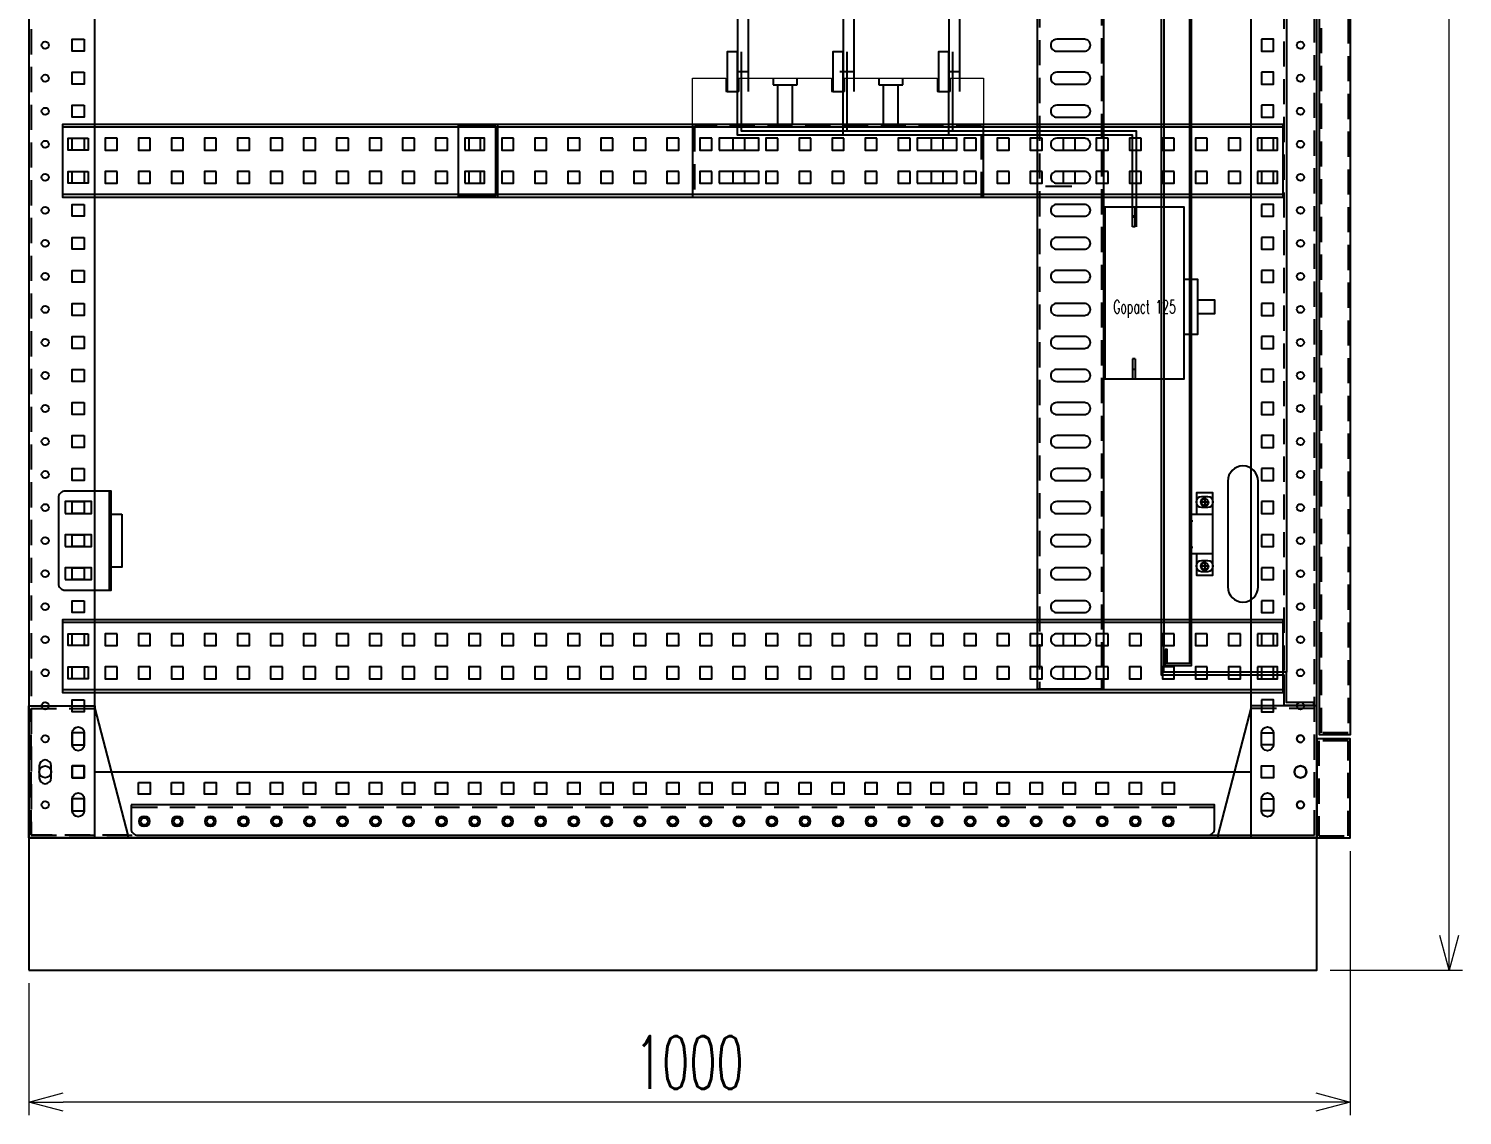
# Model space of a CAD drawing. Header units: millimetres. Extents: x 173893 to 258446, y -176540 to -123824.
# Drawn here: x 202119 to 203204, y -141376 to -140554 of the extents above; entities that cross this region are included whole.
import ezdxf
from ezdxf.enums import TextEntityAlignment as Align

# ---------------------------------------------------------------- set-up
doc = ezdxf.new("R2010")
doc.units = ezdxf.units.MM
doc.header["$LTSCALE"] = 3
doc.linetypes.add('ACAD_ISO04W100', pattern=[30, 24, -3, 0, -3])
doc.linetypes.add('HIDDEN', pattern=[9.525, 6.35, -3.175])
doc.layers.add('@.DM. KÍCH THƯỚC', color=8, linetype='Continuous', transparency=0.2)
for name, color, linetype in [('@.DM. NÉT CHÍNH', 7, 'Continuous'), ('@.DM. NÉT ĐỤC', 2, 'Continuous'), ('@.VISIBLE', 7, 'Continuous'), ('centerline', 6, 'ACAD_ISO04W100'), ('equipments', 2, 'Continuous')]:
    doc.layers.add(name, color=color, linetype=linetype)
doc.styles.add('Ann_w01', font='romans.shx', dxfattribs={"width": 0.6, "bigfont": 'chineset.shx'})
doc.dimstyles.new('Dim 01_SC20', dxfattribs={"dimscale": 20, "dimtxt": 2, "dimasz": 1.3, "dimexe": 0.5, "dimexo": 0.5, "dimgap": 0.5, "dimtad": 1, "dimdec": 1, "dimzin": 12, "dimdsep": 46, "dimtxsty": 'Ann_w01', "dimblk": 'OPEN30', "dimcen": 1.5, "dimclrd": 6, "dimclre": 6, "dimclrt": 3, "dimadec": 1, "dimazin": 3, "dimtm": 1e-09, "dimtfac": 1, "dimtdec": 1, "dimtix": 1, "dimtmove": 0, "dimatfit": 3, "dimldrblk": 'OPEN30', "dimfxl": 1, "dimtolj": 1, "dimlwd": 0, "dimlwe": 0, "dimarcsym": 0})

# ---------------------------------------------------------------- blocks, each defined once
blk = doc.blocks.new('*U31')
at = {"color": 240, "lineweight": 5}
blk.add_line((-110, 0), (-110, 35), dxfattribs=at)
at = {"color": 1, "lineweight": 5}
for p, q in [((-110, 35), (-85, 35)), ((-75, 35), (-5, 35)), ((5, 35), (75, 35)), ((85, 35), (110, 35)), ((110, 35), (110, 0)), ((110, 0), (-110, 0))]:
    blk.add_line(p, q, dxfattribs=at)
at = {"color": 252, "lineweight": 5}
for p, q in [((-85, 35), (-85, 25)), ((-75, 35), (-75, 25)), ((-5, 35), (-5, 25)), ((5, 35), (5, 25)), ((75, 35), (75, 25)), ((85, 35), (85, 25)), ((-85, 25), (-75, 25)), ((-5, 25), (5, 25)), ((75, 25), (85, 25))]:
    blk.add_line(p, q, dxfattribs=at)
at = {"color": 252}
for p, q in [((-49, 35), (-49, 30)), ((-31, 30), (-31, 35)), ((31, 35), (31, 30)), ((49, 30), (49, 35)), ((-49, 30), (-31, 30)), ((-45.5, 0), (-45.5, 30)), ((-34.5, 0), (-34.5, 30)), ((31, 30), (49, 30)), ((34.5, 0), (34.5, 30)), ((34.5, 4), (34.5, 30)), ((45.5, 0), (45.5, 30)), ((45.5, 0), (45.5, 30))]:
    blk.add_line(p, q, dxfattribs=at)
blk = doc.blocks.new('_Open30')
at = {"color": 0, "linetype": 'ByBlock', "lineweight": -2}
for p, q in [((-1, 0.268), (0, 0)), ((0, 0), (-1, -0.268)), ((0, 0), (-1, 0))]:
    blk.add_line(p, q, dxfattribs=at)
blk = doc.blocks.new('*D614')
at = {"layer": '@.DM. KÍCH THƯỚC', "color": 6, "lineweight": 0, "transparency": 16777216}
for p, q in [((203103.9, -139066.4), (203203.9, -139066.4)), ((203193.9, -141240.4), (203193.9, -139092.4)), ((203103.9, -141266.4), (203203.9, -141266.4))]:
    blk.add_line(p, q, dxfattribs=at)
at = {"layer": 'Defpoints', "color": 0, "transparency": 16777216}
for p in [(203093.9, -139066.4), (203193.9, -139066.4), (203093.9, -141266.4)]:
    blk.add_point(p, dxfattribs=at)
at = {"layer": '@.DM. KÍCH THƯỚC', "color": 6, "lineweight": 0, "transparency": 16777216, "xscale": 26, "yscale": 26, "zscale": 26}
for p, rotation in [((203193.9, -139066.4), 90), ((203193.9, -141266.4), 270)]:
    blk.add_blockref('_Open30', p, dxfattribs=dict(at, rotation=rotation))
at = {"layer": '@.DM. KÍCH THƯỚC', "color": 3, "transparency": 16777216, "insert": (203163.9, -140166.4), "char_height": 40, "attachment_point": 5, "rotation": 90, "style": 'Ann_w01'}
blk.add_mtext('\\A1;2200', dxfattribs=at)
blk = doc.blocks.new('*D615')
at = {"layer": '@.DM. KÍCH THƯỚC', "color": 6, "lineweight": 0, "transparency": 16777216}
for p, q in [((203118.9, -141176.4), (203118.9, -141376.4)), ((202118.9, -141276.4), (202118.9, -141376.4)), ((203092.9, -141366.4), (202144.9, -141366.4))]:
    blk.add_line(p, q, dxfattribs=at)
at = {"layer": 'Defpoints', "color": 0, "transparency": 16777216}
for p in [(203118.9, -141166.4), (202118.9, -141266.4), (202118.9, -141366.4)]:
    blk.add_point(p, dxfattribs=at)
at = {"layer": '@.DM. KÍCH THƯỚC', "color": 6, "lineweight": 0, "transparency": 16777216, "xscale": 26, "yscale": 26, "zscale": 26, "rotation": 180}
blk.add_blockref('_Open30', (202118.9, -141366.4), dxfattribs=at)
at = {"layer": '@.DM. KÍCH THƯỚC', "color": 6, "lineweight": 0, "transparency": 16777216, "xscale": 26, "yscale": 26, "zscale": 26}
blk.add_blockref('_Open30', (203118.9, -141366.4), dxfattribs=at)
at = {"layer": '@.DM. KÍCH THƯỚC', "color": 3, "transparency": 16777216, "insert": (202618.9, -141336.4), "char_height": 40, "attachment_point": 5, "style": 'Ann_w01'}
blk.add_mtext('\\A1;1000', dxfattribs=at)
blk = doc.blocks.new('A$C95002fa8')
at = {"layer": '@.DM. NÉT CHÍNH'}
blk.add_lwpolyline([(0, 100), (75, 100), (75, 0), (25, 0), (25, 2), (0, 98)], close=True, dxfattribs=at)
at = {"layer": '@.DM. NÉT CHÍNH', "linetype": 'HIDDEN'}
blk.add_lwpolyline([(0, 98), (73, 98), (73, 2), (25, 2)], dxfattribs=at)
at = {"layer": '@.DM. NÉT ĐỤC'}
for points in [[(42, 70.5), (42, 79.5), (33, 79.5), (33, 70.5)], [(42, 45.5), (42, 54.5), (33, 54.5), (33, 45.5)], [(42, 20.5), (42, 29.5), (33, 29.5), (33, 20.5)]]:
    blk.add_lwpolyline(points, close=True, dxfattribs=at)
for centre, radius in [((62.5, 75), 2.7), ((62.5, 50), 4.5), ((62.5, 25), 2.7)]:
    blk.add_circle(centre, radius, dxfattribs=at)
blk = doc.blocks.new('HL012 D')
at = {"color": 6, "linetype": 'Continuous'}
for p, q in [((13.5, 24.3), (6.5, 24.3)), ((10, 20.8), (10, 27.8)), ((10, -27.7), (10, -20.7)), ((13.5, -24.2), (6.5, -24.2))]:
    blk.add_line(p, q, dxfattribs=at)
at = {"layer": 'centerline'}
for p, q in [((-1, 10), (1, 10)), ((-1, -10), (1, -10))]:
    blk.add_line(p, q, dxfattribs=at)
at = {"layer": 'equipments'}
for points in [[(4, -15), (4, -31.5), (16, -31.5), (16, 31.5), (4, 31.5), (4, 15)], [(16, 15), (0, 15), (0, -15), (16, -15)]]:
    blk.add_lwpolyline(points, dxfattribs=at)
for centre in [(10, 24.3), (10, -24.2)]:
    blk.add_circle(centre, 2.5, dxfattribs=at)
at = {"layer": 'equipments', "color": 8}
for centre in [(10, 24.3), (10, -24.2)]:
    blk.add_arc(centre, 3, 0, 270, dxfattribs=at)
blk = doc.blocks.new('*U2295')
at = {"layer": '@.VISIBLE', "color": 1}
for p, q in [((21, 115), (21, 130)), ((23, 123), (21, 123)), ((23, 115), (23, 130)), ((23, 115), (21, 115)), ((21, 15), (21, 0)), ((23, 15), (21, 15)), ((23, 15), (23, 0)), ((23, 7), (21, 7))]:
    blk.add_line(p, q, dxfattribs=at)
at = {"layer": '@.VISIBLE'}
for points in [[(0, 0), (60, 0), (60, 130), (0, 130)], [(70, 59.5), (70, 49.5), (83.3, 49.5), (83.3, 59.5)]]:
    blk.add_lwpolyline(points, close=True, dxfattribs=at)
blk.add_lwpolyline([(60, 75.5), (70, 75.5), (70, 33.5), (60, 33.5)], dxfattribs=at)
at = {"layer": '@.VISIBLE', "color": 115, "style": 'Ann_w01', "width": 0.6}
blk.add_text('Gopact 125', height=10, dxfattribs=at).set_placement((30, 54.5), align=Align.MIDDLE_CENTER)

msp = doc.modelspace()

# ---------------------------------------------------------------- linework, layer by layer
for points in [[(202621.38, -140681.4), (202841.38, -140681.4), (202841.38, -140626.4), (202621.38, -140626.4)], [(202641.38, -140645.9), (202671.38, -140645.9), (202671.38, -140636.9), (202641.38, -140636.9)], [(202791.38, -140645.9), (202821.38, -140645.9), (202821.38, -140636.9), (202791.38, -140636.9)], [(202641.38, -140670.9), (202671.38, -140670.9), (202671.38, -140661.9), (202641.38, -140661.9)], [(202791.38, -140670.9), (202821.38, -140670.9), (202821.38, -140661.9), (202791.38, -140661.9)]]:
    msp.add_lwpolyline(points, close=True)
at = {"linetype": 'HIDDEN'}
msp.add_lwpolyline([(202839.88, -140681.4), (202839.88, -140627.9), (202622.88, -140627.9), (202622.88, -140681.4)], dxfattribs=at)
at = {"color": 2}
for points in [[(202201.88, -141124.4), (202210.88, -141124.4), (202210.88, -141133.4), (202201.88, -141133.4)], [(202226.88, -141124.4), (202235.88, -141124.4), (202235.88, -141133.4), (202226.88, -141133.4)], [(202251.88, -141124.4), (202260.88, -141124.4), (202260.88, -141133.4), (202251.88, -141133.4)], [(202276.88, -141124.4), (202285.88, -141124.4), (202285.88, -141133.4), (202276.88, -141133.4)], [(202301.88, -141124.4), (202310.88, -141124.4), (202310.88, -141133.4), (202301.88, -141133.4)], [(202326.88, -141124.4), (202335.88, -141124.4), (202335.88, -141133.4), (202326.88, -141133.4)], [(202351.88, -141124.4), (202360.88, -141124.4), (202360.88, -141133.4), (202351.88, -141133.4)], [(202376.88, -141124.4), (202385.88, -141124.4), (202385.88, -141133.4), (202376.88, -141133.4)], [(202401.88, -141124.4), (202410.88, -141124.4), (202410.88, -141133.4), (202401.88, -141133.4)], [(202426.88, -141124.4), (202435.88, -141124.4), (202435.88, -141133.4), (202426.88, -141133.4)], [(202451.88, -141124.4), (202460.88, -141124.4), (202460.88, -141133.4), (202451.88, -141133.4)], [(202476.88, -141124.4), (202485.88, -141124.4), (202485.88, -141133.4), (202476.88, -141133.4)], [(202501.88, -141124.4), (202510.88, -141124.4), (202510.88, -141133.4), (202501.88, -141133.4)], [(202526.88, -141124.4), (202535.88, -141124.4), (202535.88, -141133.4), (202526.88, -141133.4)], [(202551.88, -141124.4), (202560.88, -141124.4), (202560.88, -141133.4), (202551.88, -141133.4)], [(202576.88, -141124.4), (202585.88, -141124.4), (202585.88, -141133.4), (202576.88, -141133.4)], [(202601.88, -141124.4), (202610.88, -141124.4), (202610.88, -141133.4), (202601.88, -141133.4)], [(202626.88, -141124.4), (202635.88, -141124.4), (202635.88, -141133.4), (202626.88, -141133.4)], [(202651.88, -141124.4), (202660.88, -141124.4), (202660.88, -141133.4), (202651.88, -141133.4)], [(202676.88, -141124.4), (202685.88, -141124.4), (202685.88, -141133.4), (202676.88, -141133.4)], [(202701.88, -141124.4), (202710.88, -141124.4), (202710.88, -141133.4), (202701.88, -141133.4)], [(202726.88, -141124.4), (202735.88, -141124.4), (202735.88, -141133.4), (202726.88, -141133.4)], [(202751.88, -141124.4), (202760.88, -141124.4), (202760.88, -141133.4), (202751.88, -141133.4)], [(202776.88, -141124.4), (202785.88, -141124.4), (202785.88, -141133.4), (202776.88, -141133.4)], [(202801.88, -141124.4), (202810.88, -141124.4), (202810.88, -141133.4), (202801.88, -141133.4)], [(202826.88, -141124.4), (202835.88, -141124.4), (202835.88, -141133.4), (202826.88, -141133.4)], [(202851.88, -141124.4), (202860.88, -141124.4), (202860.88, -141133.4), (202851.88, -141133.4)], [(202876.88, -141124.4), (202885.88, -141124.4), (202885.88, -141133.4), (202876.88, -141133.4)], [(202901.88, -141124.4), (202910.88, -141124.4), (202910.88, -141133.4), (202901.88, -141133.4)], [(202926.88, -141124.4), (202935.88, -141124.4), (202935.88, -141133.4), (202926.88, -141133.4)], [(202951.88, -141124.4), (202960.88, -141124.4), (202960.88, -141133.4), (202951.88, -141133.4)], [(202976.88, -141124.4), (202985.88, -141124.4), (202985.88, -141133.4), (202976.88, -141133.4)]]:
    msp.add_lwpolyline(points, close=True, dxfattribs=at)
at = {"layer": '@.DM. NÉT CHÍNH', "color": 6, "linetype": 'HIDDEN'}
msp.add_line((203068.88, -139191.9), (203068.88, -141040.9), dxfattribs=at)
at = {"layer": '@.DM. NÉT CHÍNH', "color": 6}
for p, q in [((203070.88, -139191.9), (203070.88, -141040.9)), ((202975.88, -139211.9), (202975.88, -141020.9)), ((202977.88, -139211.9), (202977.88, -141020.9))]:
    msp.add_line(p, q, dxfattribs=at)
at = {"layer": '@.DM. NÉT CHÍNH', "color": 151, "linetype": 'HIDDEN'}
for p, q in [((202883.88, -140105.4), (202883.88, -141053.9)), ((202930.88, -140103.9), (202930.88, -141053.9))]:
    msp.add_line(p, q, dxfattribs=at)
at = {"layer": '@.DM. NÉT CHÍNH', "linetype": 'Continuous'}
for p, q in [((202655.38, -140586.4), (202663.38, -140586.4)), ((202655.38, -140586.4), (202663.38, -140586.4)), ((202735.38, -140586.4), (202743.38, -140586.4)), ((202815.38, -140586.4), (202823.38, -140586.4)), ((202908.38, -140673.4), (202888.38, -140673.4)), ((202954.38, -140695.9), (202957.38, -140695.9))]:
    msp.add_line(p, q, dxfattribs=at)
at = {"layer": '@.DM. NÉT CHÍNH', "color": 1}
for p, q in [((203068.38, -140628.4), (202144.38, -140628.4)), ((203068.38, -140679.4), (202144.38, -140679.4)), ((203068.38, -141003.4), (202144.38, -141003.4)), ((203068.38, -141054.4), (202144.38, -141054.4))]:
    msp.add_line(p, q, dxfattribs=at)
at = {"layer": '@.DM. NÉT CHÍNH', "color": 3, "linetype": 'HIDDEN'}
msp.add_line((203016.38, -141143.4), (202196.38, -141143.4), dxfattribs=at)
at = {"layer": '@.DM. NÉT CHÍNH'}
for points in [[(203093.88, -139066.4), (202118.88, -139066.4), (202118.88, -141166.4), (203093.88, -141166.4)], [(202118.88, -141266.4), (203093.88, -141266.4), (203093.88, -141166.4), (202118.88, -141166.4)]]:
    msp.add_lwpolyline(points, close=True, dxfattribs=at)
at = {"layer": '@.DM. NÉT CHÍNH', "linetype": 'HIDDEN'}
msp.add_lwpolyline([(203091.88, -139068.4), (202120.88, -139068.4), (202120.88, -141164.4), (203091.88, -141164.4)], close=True, dxfattribs=at)
at = {"layer": '@.DM. NÉT CHÍNH'}
for points in [[(202168.88, -141166.4), (202168.88, -139066.4)], [(203043.88, -139066.4), (203043.88, -141166.4)], [(202168.88, -141116.4), (203043.88, -141116.4)]]:
    msp.add_lwpolyline(points, dxfattribs=at)
at = {"layer": '@.DM. NÉT CHÍNH', "color": 4}
for points in [[(203095.88, -139144.4), (203118.88, -139144.4), (203118.88, -141088.4), (203095.88, -141088.4)], [(202978.88, -141023.9), (202978.88, -141035.9), (202998.88, -141035.9), (202998.88, -139196.9), (202978.88, -139196.9), (202978.88, -139208.9), (202980.38, -139208.9), (202980.38, -139198.4), (202997.38, -139198.4), (202997.38, -141034.4), (202980.38, -141034.4), (202980.38, -141023.9)]]:
    msp.add_lwpolyline(points, close=True, dxfattribs=at)
at = {"layer": '@.DM. NÉT CHÍNH', "color": 4, "linetype": 'HIDDEN'}
msp.add_lwpolyline([(203097.38, -139145.9), (203117.38, -139145.9), (203117.38, -141086.9), (203097.38, -141086.9)], close=True, dxfattribs=at)
at = {"layer": '@.DM. NÉT CHÍNH', "color": 151}
msp.add_lwpolyline([(202932.38, -141053.9), (202882.38, -141053.9), (202882.38, -140103.9), (202932.38, -140103.9)], close=True, dxfattribs=at)
at = {"layer": '@.DM. NÉT CHÍNH', "color": 2}
for points in [[(202160.88, -140561.9), (202160.88, -140570.9), (202151.88, -140570.9), (202151.88, -140561.9)], [(203051.88, -140561.9), (203051.88, -140570.9), (203060.88, -140570.9), (203060.88, -140561.9)], [(202160.88, -140586.9), (202160.88, -140595.9), (202151.88, -140595.9), (202151.88, -140586.9)], [(203051.88, -140586.9), (203051.88, -140595.9), (203060.88, -140595.9), (203060.88, -140586.9)], [(202160.88, -140611.9), (202160.88, -140620.9), (202151.88, -140620.9), (202151.88, -140611.9)], [(203051.88, -140611.9), (203051.88, -140620.9), (203060.88, -140620.9), (203060.88, -140611.9)], [(202160.88, -140636.9), (202160.88, -140645.9), (202151.88, -140645.9), (202151.88, -140636.9)], [(203051.88, -140636.9), (203051.88, -140645.9), (203060.88, -140645.9), (203060.88, -140636.9)], [(202160.88, -140661.9), (202160.88, -140670.9), (202151.88, -140670.9), (202151.88, -140661.9)], [(203051.88, -140661.9), (203051.88, -140670.9), (203060.88, -140670.9), (203060.88, -140661.9)], [(202160.88, -140686.9), (202160.88, -140695.9), (202151.88, -140695.9), (202151.88, -140686.9)], [(203051.88, -140686.9), (203051.88, -140695.9), (203060.88, -140695.9), (203060.88, -140686.9)], [(202160.88, -140711.9), (202160.88, -140720.9), (202151.88, -140720.9), (202151.88, -140711.9)], [(203051.88, -140711.9), (203051.88, -140720.9), (203060.88, -140720.9), (203060.88, -140711.9)], [(202160.88, -140736.9), (202160.88, -140745.9), (202151.88, -140745.9), (202151.88, -140736.9)], [(203051.88, -140736.9), (203051.88, -140745.9), (203060.88, -140745.9), (203060.88, -140736.9)], [(202160.88, -140761.9), (202160.88, -140770.9), (202151.88, -140770.9), (202151.88, -140761.9)], [(203051.88, -140761.9), (203051.88, -140770.9), (203060.88, -140770.9), (203060.88, -140761.9)], [(202160.88, -140786.9), (202160.88, -140795.9), (202151.88, -140795.9), (202151.88, -140786.9)], [(203051.88, -140786.9), (203051.88, -140795.9), (203060.88, -140795.9), (203060.88, -140786.9)], [(202160.88, -140811.9), (202160.88, -140820.9), (202151.88, -140820.9), (202151.88, -140811.9)], [(203051.88, -140811.9), (203051.88, -140820.9), (203060.88, -140820.9), (203060.88, -140811.9)], [(202160.88, -140836.9), (202160.88, -140845.9), (202151.88, -140845.9), (202151.88, -140836.9)], [(203051.88, -140836.9), (203051.88, -140845.9), (203060.88, -140845.9), (203060.88, -140836.9)], [(202160.88, -140861.9), (202160.88, -140870.9), (202151.88, -140870.9), (202151.88, -140861.9)], [(203051.88, -140861.9), (203051.88, -140870.9), (203060.88, -140870.9), (203060.88, -140861.9)], [(202160.88, -140886.9), (202160.88, -140895.9), (202151.88, -140895.9), (202151.88, -140886.9)], [(203051.88, -140886.9), (203051.88, -140895.9), (203060.88, -140895.9), (203060.88, -140886.9)], [(202160.88, -140911.9), (202160.88, -140920.9), (202151.88, -140920.9), (202151.88, -140911.9)], [(203051.88, -140911.9), (203051.88, -140920.9), (203060.88, -140920.9), (203060.88, -140911.9)], [(202160.88, -140936.9), (202160.88, -140945.9), (202151.88, -140945.9), (202151.88, -140936.9)], [(203051.88, -140936.9), (203051.88, -140945.9), (203060.88, -140945.9), (203060.88, -140936.9)], [(202160.88, -140961.9), (202160.88, -140970.9), (202151.88, -140970.9), (202151.88, -140961.9)], [(203051.88, -140961.9), (203051.88, -140970.9), (203060.88, -140970.9), (203060.88, -140961.9)], [(202160.88, -140986.9), (202160.88, -140995.9), (202151.88, -140995.9), (202151.88, -140986.9)], [(203051.88, -140986.9), (203051.88, -140995.9), (203060.88, -140995.9), (203060.88, -140986.9)], [(202160.88, -141011.9), (202160.88, -141020.9), (202151.88, -141020.9), (202151.88, -141011.9)], [(203051.88, -141011.9), (203051.88, -141020.9), (203060.88, -141020.9), (203060.88, -141011.9)], [(202160.88, -141036.9), (202160.88, -141045.9), (202151.88, -141045.9), (202151.88, -141036.9)], [(203051.88, -141036.9), (203051.88, -141045.9), (203060.88, -141045.9), (203060.88, -141036.9)], [(202160.88, -141061.9), (202160.88, -141070.9), (202151.88, -141070.9), (202151.88, -141061.9)], [(203051.88, -141061.9), (203051.88, -141070.9), (203060.88, -141070.9), (203060.88, -141061.9)], [(202160.88, -141120.9), (202151.88, -141120.9), (202151.88, -141111.9), (202160.88, -141111.9)], [(203051.88, -141120.9), (203051.88, -141111.9), (203060.88, -141111.9), (203060.88, -141120.9)]]:
    msp.add_lwpolyline(points, close=True, dxfattribs=at)
at = {"layer": '@.DM. NÉT CHÍNH', "color": 151}
for points in [[(202896.88, -140570.9), (202917.88, -140570.9, 0.4142136), (202922.38, -140566.4), (202922.38, -140566.4, 0.4142136), (202917.88, -140561.9), (202896.88, -140561.9, 0.4142136), (202892.38, -140566.4), (202892.38, -140566.4, 0.4142136)], [(202896.88, -140595.9), (202917.88, -140595.9, 0.4142136), (202922.38, -140591.4), (202922.38, -140591.4, 0.4142136), (202917.88, -140586.9), (202896.88, -140586.9, 0.4142136), (202892.38, -140591.4), (202892.38, -140591.4, 0.4142136)], [(202896.88, -140620.9), (202917.88, -140620.9, 0.4142136), (202922.38, -140616.4), (202922.38, -140616.4, 0.4142136), (202917.88, -140611.9), (202896.88, -140611.9, 0.4142136), (202892.38, -140616.4), (202892.38, -140616.4, 0.4142136)], [(202896.88, -140645.9), (202917.88, -140645.9, 0.4142136), (202922.38, -140641.4), (202922.38, -140641.4, 0.4142136), (202917.88, -140636.9), (202896.88, -140636.9, 0.4142136), (202892.38, -140641.4), (202892.38, -140641.4, 0.4142136)], [(202896.88, -140670.9), (202917.88, -140670.9, 0.4142136), (202922.38, -140666.4), (202922.38, -140666.4, 0.4142136), (202917.88, -140661.9), (202896.88, -140661.9, 0.4142136), (202892.38, -140666.4), (202892.38, -140666.4, 0.4142136)], [(202896.88, -140695.9), (202917.88, -140695.9, 0.4142136), (202922.38, -140691.4), (202922.38, -140691.4, 0.4142136), (202917.88, -140686.9), (202896.88, -140686.9, 0.4142136), (202892.38, -140691.4), (202892.38, -140691.4, 0.4142136)], [(202896.88, -140720.9), (202917.88, -140720.9, 0.4142136), (202922.38, -140716.4), (202922.38, -140716.4, 0.4142136), (202917.88, -140711.9), (202896.88, -140711.9, 0.4142136), (202892.38, -140716.4), (202892.38, -140716.4, 0.4142136)], [(202896.88, -140745.9), (202917.88, -140745.9, 0.4142136), (202922.38, -140741.4), (202922.38, -140741.4, 0.4142136), (202917.88, -140736.9), (202896.88, -140736.9, 0.4142136), (202892.38, -140741.4), (202892.38, -140741.4, 0.4142136)], [(202896.88, -140770.9), (202917.88, -140770.9, 0.4142136), (202922.38, -140766.4), (202922.38, -140766.4, 0.4142136), (202917.88, -140761.9), (202896.88, -140761.9, 0.4142136), (202892.38, -140766.4), (202892.38, -140766.4, 0.4142136)], [(202896.88, -140795.9), (202917.88, -140795.9, 0.4142136), (202922.38, -140791.4), (202922.38, -140791.4, 0.4142136), (202917.88, -140786.9), (202896.88, -140786.9, 0.4142136), (202892.38, -140791.4), (202892.38, -140791.4, 0.4142136)], [(202896.88, -140820.9), (202917.88, -140820.9, 0.4142136), (202922.38, -140816.4), (202922.38, -140816.4, 0.4142136), (202917.88, -140811.9), (202896.88, -140811.9, 0.4142136), (202892.38, -140816.4), (202892.38, -140816.4, 0.4142136)], [(202896.88, -140845.9), (202917.88, -140845.9, 0.4142136), (202922.38, -140841.4), (202922.38, -140841.4, 0.4142136), (202917.88, -140836.9), (202896.88, -140836.9, 0.4142136), (202892.38, -140841.4), (202892.38, -140841.4, 0.4142136)], [(202896.88, -140870.9), (202917.88, -140870.9, 0.4142136), (202922.38, -140866.4), (202922.38, -140866.4, 0.4142136), (202917.88, -140861.9), (202896.88, -140861.9, 0.4142136), (202892.38, -140866.4), (202892.38, -140866.4, 0.4142136)], [(202896.88, -140895.9), (202917.88, -140895.9, 0.4142136), (202922.38, -140891.4), (202922.38, -140891.4, 0.4142136), (202917.88, -140886.9), (202896.88, -140886.9, 0.4142136), (202892.38, -140891.4), (202892.38, -140891.4, 0.4142136)], [(202896.88, -140920.9), (202917.88, -140920.9, 0.4142136), (202922.38, -140916.4), (202922.38, -140916.4, 0.4142136), (202917.88, -140911.9), (202896.88, -140911.9, 0.4142136), (202892.38, -140916.4), (202892.38, -140916.4, 0.4142136)], [(202896.88, -140945.9), (202917.88, -140945.9, 0.4142136), (202922.38, -140941.4), (202922.38, -140941.4, 0.4142136), (202917.88, -140936.9), (202896.88, -140936.9, 0.4142136), (202892.38, -140941.4), (202892.38, -140941.4, 0.4142136)], [(202896.88, -140970.9), (202917.88, -140970.9, 0.4142136), (202922.38, -140966.4), (202922.38, -140966.4, 0.4142136), (202917.88, -140961.9), (202896.88, -140961.9, 0.4142136), (202892.38, -140966.4), (202892.38, -140966.4, 0.4142136)], [(202896.88, -140995.9), (202917.88, -140995.9, 0.4142136), (202922.38, -140991.4), (202922.38, -140991.4, 0.4142136), (202917.88, -140986.9), (202896.88, -140986.9, 0.4142136), (202892.38, -140991.4), (202892.38, -140991.4, 0.4142136)], [(202896.88, -141020.9), (202917.88, -141020.9, 0.4142136), (202922.38, -141016.4), (202922.38, -141016.4, 0.4142136), (202917.88, -141011.9), (202896.88, -141011.9, 0.4142136), (202892.38, -141016.4), (202892.38, -141016.4, 0.4142136)], [(202896.88, -141045.9), (202917.88, -141045.9, 0.4142136), (202922.38, -141041.4), (202922.38, -141041.4, 0.4142136), (202917.88, -141036.9), (202896.88, -141036.9, 0.4142136), (202892.38, -141041.4), (202892.38, -141041.4, 0.4142136)]]:
    msp.add_lwpolyline(points, format="xyb", close=True, dxfattribs=at)
at = {"layer": '@.DM. NÉT CHÍNH', "color": 1}
for points in [[(203068.38, -140626.4), (202144.38, -140626.4), (202144.38, -140681.4), (203068.38, -140681.4)], [(202163.88, -140636.9), (202163.88, -140645.9), (202148.88, -140645.9), (202148.88, -140636.9)], [(202185.88, -140636.9), (202176.88, -140636.9), (202176.88, -140645.9), (202185.88, -140645.9)], [(202210.88, -140636.9), (202201.88, -140636.9), (202201.88, -140645.9), (202210.88, -140645.9)], [(202235.88, -140636.9), (202226.88, -140636.9), (202226.88, -140645.9), (202235.88, -140645.9)], [(202260.88, -140636.9), (202251.88, -140636.9), (202251.88, -140645.9), (202260.88, -140645.9)], [(202285.88, -140636.9), (202276.88, -140636.9), (202276.88, -140645.9), (202285.88, -140645.9)], [(202310.88, -140636.9), (202301.88, -140636.9), (202301.88, -140645.9), (202310.88, -140645.9)], [(202335.88, -140636.9), (202326.88, -140636.9), (202326.88, -140645.9), (202335.88, -140645.9)], [(202360.88, -140636.9), (202351.88, -140636.9), (202351.88, -140645.9), (202360.88, -140645.9)], [(202385.88, -140636.9), (202376.88, -140636.9), (202376.88, -140645.9), (202385.88, -140645.9)], [(202410.88, -140636.9), (202401.88, -140636.9), (202401.88, -140645.9), (202410.88, -140645.9)], [(202435.88, -140636.9), (202426.88, -140636.9), (202426.88, -140645.9), (202435.88, -140645.9)], [(202460.88, -140636.9), (202451.88, -140636.9), (202451.88, -140645.9), (202460.88, -140645.9)], [(202485.88, -140636.9), (202476.88, -140636.9), (202476.88, -140645.9), (202485.88, -140645.9)], [(202510.88, -140636.9), (202501.88, -140636.9), (202501.88, -140645.9), (202510.88, -140645.9)], [(202535.88, -140636.9), (202526.88, -140636.9), (202526.88, -140645.9), (202535.88, -140645.9)], [(202560.88, -140636.9), (202551.88, -140636.9), (202551.88, -140645.9), (202560.88, -140645.9)], [(202585.88, -140636.9), (202576.88, -140636.9), (202576.88, -140645.9), (202585.88, -140645.9)], [(202610.88, -140636.9), (202601.88, -140636.9), (202601.88, -140645.9), (202610.88, -140645.9)], [(202635.88, -140636.9), (202626.88, -140636.9), (202626.88, -140645.9), (202635.88, -140645.9)], [(202660.88, -140636.9), (202651.88, -140636.9), (202651.88, -140645.9), (202660.88, -140645.9)], [(202685.88, -140636.9), (202676.88, -140636.9), (202676.88, -140645.9), (202685.88, -140645.9)], [(202710.88, -140636.9), (202701.88, -140636.9), (202701.88, -140645.9), (202710.88, -140645.9)], [(202735.88, -140636.9), (202726.88, -140636.9), (202726.88, -140645.9), (202735.88, -140645.9)], [(202760.88, -140636.9), (202751.88, -140636.9), (202751.88, -140645.9), (202760.88, -140645.9)], [(202785.88, -140636.9), (202776.88, -140636.9), (202776.88, -140645.9), (202785.88, -140645.9)], [(202810.88, -140636.9), (202801.88, -140636.9), (202801.88, -140645.9), (202810.88, -140645.9)], [(202835.88, -140636.9), (202826.88, -140636.9), (202826.88, -140645.9), (202835.88, -140645.9)], [(202860.88, -140636.9), (202851.88, -140636.9), (202851.88, -140645.9), (202860.88, -140645.9)], [(202885.88, -140636.9), (202876.88, -140636.9), (202876.88, -140645.9), (202885.88, -140645.9)], [(202910.88, -140636.9), (202901.88, -140636.9), (202901.88, -140645.9), (202910.88, -140645.9)], [(202935.88, -140636.9), (202926.88, -140636.9), (202926.88, -140645.9), (202935.88, -140645.9)], [(202960.88, -140636.9), (202951.88, -140636.9), (202951.88, -140645.9), (202960.88, -140645.9)], [(202985.88, -140636.9), (202976.88, -140636.9), (202976.88, -140645.9), (202985.88, -140645.9)], [(203010.88, -140636.9), (203001.88, -140636.9), (203001.88, -140645.9), (203010.88, -140645.9)], [(203035.88, -140636.9), (203026.88, -140636.9), (203026.88, -140645.9), (203035.88, -140645.9)], [(203048.88, -140636.9), (203048.88, -140645.9), (203063.88, -140645.9), (203063.88, -140636.9)], [(202163.88, -140661.9), (202163.88, -140670.9), (202148.88, -140670.9), (202148.88, -140661.9)], [(202185.88, -140661.9), (202176.88, -140661.9), (202176.88, -140670.9), (202185.88, -140670.9)], [(202210.88, -140661.9), (202201.88, -140661.9), (202201.88, -140670.9), (202210.88, -140670.9)], [(202235.88, -140661.9), (202226.88, -140661.9), (202226.88, -140670.9), (202235.88, -140670.9)], [(202260.88, -140661.9), (202251.88, -140661.9), (202251.88, -140670.9), (202260.88, -140670.9)], [(202285.88, -140661.9), (202276.88, -140661.9), (202276.88, -140670.9), (202285.88, -140670.9)], [(202310.88, -140661.9), (202301.88, -140661.9), (202301.88, -140670.9), (202310.88, -140670.9)], [(202335.88, -140661.9), (202326.88, -140661.9), (202326.88, -140670.9), (202335.88, -140670.9)], [(202360.88, -140661.9), (202351.88, -140661.9), (202351.88, -140670.9), (202360.88, -140670.9)], [(202385.88, -140661.9), (202376.88, -140661.9), (202376.88, -140670.9), (202385.88, -140670.9)], [(202410.88, -140661.9), (202401.88, -140661.9), (202401.88, -140670.9), (202410.88, -140670.9)], [(202435.88, -140661.9), (202426.88, -140661.9), (202426.88, -140670.9), (202435.88, -140670.9)], [(202460.88, -140661.9), (202451.88, -140661.9), (202451.88, -140670.9), (202460.88, -140670.9)], [(202485.88, -140661.9), (202476.88, -140661.9), (202476.88, -140670.9), (202485.88, -140670.9)], [(202510.88, -140661.9), (202501.88, -140661.9), (202501.88, -140670.9), (202510.88, -140670.9)], [(202535.88, -140661.9), (202526.88, -140661.9), (202526.88, -140670.9), (202535.88, -140670.9)], [(202560.88, -140661.9), (202551.88, -140661.9), (202551.88, -140670.9), (202560.88, -140670.9)], [(202585.88, -140661.9), (202576.88, -140661.9), (202576.88, -140670.9), (202585.88, -140670.9)], [(202610.88, -140661.9), (202601.88, -140661.9), (202601.88, -140670.9), (202610.88, -140670.9)], [(202635.88, -140661.9), (202626.88, -140661.9), (202626.88, -140670.9), (202635.88, -140670.9)], [(202660.88, -140661.9), (202651.88, -140661.9), (202651.88, -140670.9), (202660.88, -140670.9)], [(202685.88, -140661.9), (202676.88, -140661.9), (202676.88, -140670.9), (202685.88, -140670.9)], [(202710.88, -140661.9), (202701.88, -140661.9), (202701.88, -140670.9), (202710.88, -140670.9)], [(202735.88, -140661.9), (202726.88, -140661.9), (202726.88, -140670.9), (202735.88, -140670.9)], [(202760.88, -140661.9), (202751.88, -140661.9), (202751.88, -140670.9), (202760.88, -140670.9)], [(202785.88, -140661.9), (202776.88, -140661.9), (202776.88, -140670.9), (202785.88, -140670.9)], [(202810.88, -140661.9), (202801.88, -140661.9), (202801.88, -140670.9), (202810.88, -140670.9)], [(202835.88, -140661.9), (202826.88, -140661.9), (202826.88, -140670.9), (202835.88, -140670.9)], [(202860.88, -140661.9), (202851.88, -140661.9), (202851.88, -140670.9), (202860.88, -140670.9)], [(202885.88, -140661.9), (202876.88, -140661.9), (202876.88, -140670.9), (202885.88, -140670.9)], [(202910.88, -140661.9), (202901.88, -140661.9), (202901.88, -140670.9), (202910.88, -140670.9)], [(202935.88, -140661.9), (202926.88, -140661.9), (202926.88, -140670.9), (202935.88, -140670.9)], [(202960.88, -140661.9), (202951.88, -140661.9), (202951.88, -140670.9), (202960.88, -140670.9)], [(202985.88, -140661.9), (202976.88, -140661.9), (202976.88, -140670.9), (202985.88, -140670.9)], [(203010.88, -140661.9), (203001.88, -140661.9), (203001.88, -140670.9), (203010.88, -140670.9)], [(203035.88, -140661.9), (203026.88, -140661.9), (203026.88, -140670.9), (203035.88, -140670.9)], [(203048.88, -140661.9), (203048.88, -140670.9), (203063.88, -140670.9), (203063.88, -140661.9)], [(203068.38, -141001.4), (202144.38, -141001.4), (202144.38, -141056.4), (203068.38, -141056.4)], [(202163.88, -141011.9), (202163.88, -141020.9), (202148.88, -141020.9), (202148.88, -141011.9)], [(202185.88, -141011.9), (202176.88, -141011.9), (202176.88, -141020.9), (202185.88, -141020.9)], [(202210.88, -141011.9), (202201.88, -141011.9), (202201.88, -141020.9), (202210.88, -141020.9)], [(202235.88, -141011.9), (202226.88, -141011.9), (202226.88, -141020.9), (202235.88, -141020.9)], [(202260.88, -141011.9), (202251.88, -141011.9), (202251.88, -141020.9), (202260.88, -141020.9)], [(202285.88, -141011.9), (202276.88, -141011.9), (202276.88, -141020.9), (202285.88, -141020.9)], [(202310.88, -141011.9), (202301.88, -141011.9), (202301.88, -141020.9), (202310.88, -141020.9)], [(202335.88, -141011.9), (202326.88, -141011.9), (202326.88, -141020.9), (202335.88, -141020.9)], [(202360.88, -141011.9), (202351.88, -141011.9), (202351.88, -141020.9), (202360.88, -141020.9)], [(202385.88, -141011.9), (202376.88, -141011.9), (202376.88, -141020.9), (202385.88, -141020.9)], [(202410.88, -141011.9), (202401.88, -141011.9), (202401.88, -141020.9), (202410.88, -141020.9)], [(202435.88, -141011.9), (202426.88, -141011.9), (202426.88, -141020.9), (202435.88, -141020.9)], [(202460.88, -141011.9), (202451.88, -141011.9), (202451.88, -141020.9), (202460.88, -141020.9)], [(202485.88, -141011.9), (202476.88, -141011.9), (202476.88, -141020.9), (202485.88, -141020.9)], [(202510.88, -141011.9), (202501.88, -141011.9), (202501.88, -141020.9), (202510.88, -141020.9)], [(202535.88, -141011.9), (202526.88, -141011.9), (202526.88, -141020.9), (202535.88, -141020.9)], [(202560.88, -141011.9), (202551.88, -141011.9), (202551.88, -141020.9), (202560.88, -141020.9)], [(202585.88, -141011.9), (202576.88, -141011.9), (202576.88, -141020.9), (202585.88, -141020.9)], [(202610.88, -141011.9), (202601.88, -141011.9), (202601.88, -141020.9), (202610.88, -141020.9)], [(202635.88, -141011.9), (202626.88, -141011.9), (202626.88, -141020.9), (202635.88, -141020.9)], [(202660.88, -141011.9), (202651.88, -141011.9), (202651.88, -141020.9), (202660.88, -141020.9)], [(202685.88, -141011.9), (202676.88, -141011.9), (202676.88, -141020.9), (202685.88, -141020.9)], [(202710.88, -141011.9), (202701.88, -141011.9), (202701.88, -141020.9), (202710.88, -141020.9)], [(202735.88, -141011.9), (202726.88, -141011.9), (202726.88, -141020.9), (202735.88, -141020.9)], [(202760.88, -141011.9), (202751.88, -141011.9), (202751.88, -141020.9), (202760.88, -141020.9)], [(202785.88, -141011.9), (202776.88, -141011.9), (202776.88, -141020.9), (202785.88, -141020.9)], [(202810.88, -141011.9), (202801.88, -141011.9), (202801.88, -141020.9), (202810.88, -141020.9)], [(202835.88, -141011.9), (202826.88, -141011.9), (202826.88, -141020.9), (202835.88, -141020.9)], [(202860.88, -141011.9), (202851.88, -141011.9), (202851.88, -141020.9), (202860.88, -141020.9)], [(202885.88, -141011.9), (202876.88, -141011.9), (202876.88, -141020.9), (202885.88, -141020.9)], [(202910.88, -141011.9), (202901.88, -141011.9), (202901.88, -141020.9), (202910.88, -141020.9)], [(202935.88, -141011.9), (202926.88, -141011.9), (202926.88, -141020.9), (202935.88, -141020.9)], [(202960.88, -141011.9), (202951.88, -141011.9), (202951.88, -141020.9), (202960.88, -141020.9)], [(202985.88, -141011.9), (202976.88, -141011.9), (202976.88, -141020.9), (202985.88, -141020.9)], [(203010.88, -141011.9), (203001.88, -141011.9), (203001.88, -141020.9), (203010.88, -141020.9)], [(203035.88, -141011.9), (203026.88, -141011.9), (203026.88, -141020.9), (203035.88, -141020.9)], [(203048.88, -141011.9), (203048.88, -141020.9), (203063.88, -141020.9), (203063.88, -141011.9)], [(202163.88, -141036.9), (202163.88, -141045.9), (202148.88, -141045.9), (202148.88, -141036.9)], [(202185.88, -141036.9), (202176.88, -141036.9), (202176.88, -141045.9), (202185.88, -141045.9)], [(202210.88, -141036.9), (202201.88, -141036.9), (202201.88, -141045.9), (202210.88, -141045.9)], [(202235.88, -141036.9), (202226.88, -141036.9), (202226.88, -141045.9), (202235.88, -141045.9)], [(202260.88, -141036.9), (202251.88, -141036.9), (202251.88, -141045.9), (202260.88, -141045.9)], [(202285.88, -141036.9), (202276.88, -141036.9), (202276.88, -141045.9), (202285.88, -141045.9)], [(202310.88, -141036.9), (202301.88, -141036.9), (202301.88, -141045.9), (202310.88, -141045.9)], [(202335.88, -141036.9), (202326.88, -141036.9), (202326.88, -141045.9), (202335.88, -141045.9)], [(202360.88, -141036.9), (202351.88, -141036.9), (202351.88, -141045.9), (202360.88, -141045.9)], [(202385.88, -141036.9), (202376.88, -141036.9), (202376.88, -141045.9), (202385.88, -141045.9)], [(202410.88, -141036.9), (202401.88, -141036.9), (202401.88, -141045.9), (202410.88, -141045.9)], [(202435.88, -141036.9), (202426.88, -141036.9), (202426.88, -141045.9), (202435.88, -141045.9)], [(202460.88, -141036.9), (202451.88, -141036.9), (202451.88, -141045.9), (202460.88, -141045.9)], [(202485.88, -141036.9), (202476.88, -141036.9), (202476.88, -141045.9), (202485.88, -141045.9)], [(202510.88, -141036.9), (202501.88, -141036.9), (202501.88, -141045.9), (202510.88, -141045.9)], [(202535.88, -141036.9), (202526.88, -141036.9), (202526.88, -141045.9), (202535.88, -141045.9)], [(202560.88, -141036.9), (202551.88, -141036.9), (202551.88, -141045.9), (202560.88, -141045.9)], [(202585.88, -141036.9), (202576.88, -141036.9), (202576.88, -141045.9), (202585.88, -141045.9)], [(202610.88, -141036.9), (202601.88, -141036.9), (202601.88, -141045.9), (202610.88, -141045.9)], [(202635.88, -141036.9), (202626.88, -141036.9), (202626.88, -141045.9), (202635.88, -141045.9)], [(202660.88, -141036.9), (202651.88, -141036.9), (202651.88, -141045.9), (202660.88, -141045.9)], [(202685.88, -141036.9), (202676.88, -141036.9), (202676.88, -141045.9), (202685.88, -141045.9)], [(202710.88, -141036.9), (202701.88, -141036.9), (202701.88, -141045.9), (202710.88, -141045.9)], [(202735.88, -141036.9), (202726.88, -141036.9), (202726.88, -141045.9), (202735.88, -141045.9)], [(202760.88, -141036.9), (202751.88, -141036.9), (202751.88, -141045.9), (202760.88, -141045.9)], [(202785.88, -141036.9), (202776.88, -141036.9), (202776.88, -141045.9), (202785.88, -141045.9)], [(202810.88, -141036.9), (202801.88, -141036.9), (202801.88, -141045.9), (202810.88, -141045.9)], [(202835.88, -141036.9), (202826.88, -141036.9), (202826.88, -141045.9), (202835.88, -141045.9)], [(202860.88, -141036.9), (202851.88, -141036.9), (202851.88, -141045.9), (202860.88, -141045.9)], [(202885.88, -141036.9), (202876.88, -141036.9), (202876.88, -141045.9), (202885.88, -141045.9)], [(202910.88, -141036.9), (202901.88, -141036.9), (202901.88, -141045.9), (202910.88, -141045.9)], [(202935.88, -141036.9), (202926.88, -141036.9), (202926.88, -141045.9), (202935.88, -141045.9)], [(202960.88, -141036.9), (202951.88, -141036.9), (202951.88, -141045.9), (202960.88, -141045.9)], [(202985.88, -141036.9), (202976.88, -141036.9), (202976.88, -141045.9), (202985.88, -141045.9)], [(203010.88, -141036.9), (203001.88, -141036.9), (203001.88, -141045.9), (203010.88, -141045.9)], [(203035.88, -141036.9), (203026.88, -141036.9), (203026.88, -141045.9), (203035.88, -141045.9)], [(203048.88, -141036.9), (203048.88, -141045.9), (203063.88, -141045.9), (203063.88, -141036.9)], [(203093.88, -141166.4), (203118.88, -141166.4), (203118.88, -141091.4), (203093.88, -141091.4)]]:
    msp.add_lwpolyline(points, close=True, dxfattribs=at)
at = {"layer": '@.DM. NÉT CHÍNH', "color": 6}
for points in [[(203049.38, -140976.4), (203049.38, -140896.4, 1), (203026.38, -140896.4), (203026.38, -140976.4, 1)], [(203011.38, -140908.15), (203006.38, -140908.15, 1), (203006.38, -140916.15), (203011.38, -140916.15, 1)], [(203006.38, -140964.65), (203011.38, -140964.65, 1), (203011.38, -140956.65), (203006.38, -140956.65, 1)]]:
    msp.add_lwpolyline(points, format="xyb", close=True, dxfattribs=at)
msp.add_lwpolyline([(202975.88, -141020.9), (202975.88, -141042.9), (203068.88, -141042.9), (203068.88, -141065.9), (203091.38, -141065.9), (203091.38, -141063.9), (203070.88, -141063.9), (203070.88, -141040.9), (202977.88, -141040.9), (202977.88, -141020.9)], close=True, dxfattribs=at)
at = {"layer": '@.DM. NÉT CHÍNH', "color": 2}
for points in [[(202151.88, -141095.9), (202151.88, -141086.9, -1), (202160.88, -141086.9), (202160.88, -141095.9, -1)], [(203060.88, -141086.9), (203060.88, -141095.9, -1), (203051.88, -141095.9), (203051.88, -141086.9, -1)], [(202135.88, -141120.9), (202135.88, -141111.9, 1), (202126.88, -141111.9), (202126.88, -141120.9, 1)], [(202151.88, -141145.9), (202151.88, -141136.9, -1), (202160.88, -141136.9), (202160.88, -141145.9, -1)], [(203060.88, -141136.9), (203060.88, -141145.9, -1), (203051.88, -141145.9), (203051.88, -141136.9, -1)]]:
    msp.add_lwpolyline(points, format="xyb", close=True, dxfattribs=at)
at = {"layer": '@.DM. NÉT CHÍNH', "color": 1, "linetype": 'HIDDEN'}
msp.add_lwpolyline([(203095.38, -141164.9), (203117.38, -141164.9), (203117.38, -141092.9), (203095.38, -141092.9)], close=True, dxfattribs=at)
at = {"layer": '@.DM. NÉT CHÍNH', "color": 3}
msp.add_lwpolyline([(202196.38, -141141.4), (202196.38, -141159.4, 0.4142136), (202201.38, -141164.4), (203011.38, -141164.4, 0.4142136), (203016.38, -141159.4), (203016.38, -141141.4)], format="xyb", close=True, dxfattribs=at)
at = {"layer": '@.DM. NÉT CHÍNH', "color": 2}
for centre, radius in [((202131.38, -140566.4), 2.7), ((203081.38, -140566.4), 2.7), ((202131.38, -140591.4), 2.7), ((203081.38, -140591.4), 2.7), ((202131.38, -140616.4), 2.7), ((203081.38, -140616.4), 2.7), ((202131.38, -140641.4), 2.7), ((203081.38, -140641.4), 2.7), ((202131.38, -140666.4), 2.7), ((203081.38, -140666.4), 2.7), ((202131.38, -140691.4), 2.7), ((203081.38, -140691.4), 2.7), ((202131.38, -140716.4), 2.7), ((203081.38, -140716.4), 2.7), ((202131.38, -140741.4), 2.7), ((203081.38, -140741.4), 2.7), ((202131.38, -140766.4), 2.7), ((203081.38, -140766.4), 2.7), ((202131.38, -140791.4), 2.7), ((203081.38, -140791.4), 2.7), ((202131.38, -140816.4), 2.7), ((203081.38, -140816.4), 2.7), ((202131.38, -140841.4), 2.7), ((203081.38, -140841.4), 2.7), ((202131.38, -140866.4), 2.7), ((203081.38, -140866.4), 2.7), ((202131.38, -140891.4), 2.7), ((203081.38, -140891.4), 2.7), ((202131.38, -140916.4), 2.7), ((203081.38, -140916.4), 2.7), ((202131.38, -140941.4), 2.7), ((203081.38, -140941.4), 2.7), ((202131.38, -140966.4), 2.7), ((203081.38, -140966.4), 2.7), ((202131.38, -140991.4), 2.7), ((203081.38, -140991.4), 2.7), ((202131.38, -141016.4), 2.7), ((203081.38, -141016.4), 2.7), ((202131.38, -141041.4), 2.7), ((203081.38, -141041.4), 2.7), ((202131.38, -141066.4), 2.7), ((203081.38, -141066.4), 2.7), ((202131.38, -141091.4), 2.7), ((203081.38, -141091.4), 2.7), ((203081.38, -141116.4), 4.5), ((202131.38, -141141.4), 2.7), ((203081.38, -141141.4), 2.7), ((202206.38, -141153.9), 2.7), ((202231.38, -141153.9), 2.7), ((202256.38, -141153.9), 2.7), ((202281.38, -141153.9), 2.7), ((202306.38, -141153.9), 2.7), ((202331.38, -141153.9), 2.7), ((202356.38, -141153.9), 2.7), ((202381.38, -141153.9), 2.7), ((202406.38, -141153.9), 2.7), ((202431.38, -141153.9), 2.7), ((202456.38, -141153.9), 2.7), ((202481.38, -141153.9), 2.7), ((202506.38, -141153.9), 2.7), ((202531.38, -141153.9), 2.7), ((202556.38, -141153.9), 2.7), ((202581.38, -141153.9), 2.7), ((202606.38, -141153.9), 2.7), ((202631.38, -141153.9), 2.7), ((202656.38, -141153.9), 2.7), ((202681.38, -141153.9), 2.7), ((202706.38, -141153.9), 2.7), ((202731.38, -141153.9), 2.7), ((202756.38, -141153.9), 2.7), ((202781.38, -141153.9), 2.7), ((202806.38, -141153.9), 2.7), ((202831.38, -141153.9), 2.7), ((202856.38, -141153.9), 2.7), ((202881.38, -141153.9), 2.7), ((202906.38, -141153.9), 2.7), ((202931.38, -141153.9), 2.7), ((202956.38, -141153.9), 2.7), ((202981.38, -141153.9), 2.7)]:
    msp.add_circle(centre, radius, dxfattribs=at)
at = {"layer": '@.DM. NÉT CHÍNH', "color": 3}
for centre in [(202206.38, -141153.9), (202231.38, -141153.9), (202256.38, -141153.9), (202281.38, -141153.9), (202306.38, -141153.9), (202331.38, -141153.9), (202356.38, -141153.9), (202381.38, -141153.9), (202406.38, -141153.9), (202431.38, -141153.9), (202456.38, -141153.9), (202481.38, -141153.9), (202506.38, -141153.9), (202531.38, -141153.9), (202556.38, -141153.9), (202581.38, -141153.9), (202606.38, -141153.9), (202631.38, -141153.9), (202656.38, -141153.9), (202681.38, -141153.9), (202706.38, -141153.9), (202731.38, -141153.9), (202756.38, -141153.9), (202781.38, -141153.9), (202806.38, -141153.9), (202831.38, -141153.9), (202856.38, -141153.9), (202881.38, -141153.9), (202906.38, -141153.9), (202931.38, -141153.9), (202956.38, -141153.9), (202981.38, -141153.9)]:
    msp.add_circle(centre, 4, dxfattribs=at)
at = {"layer": '@.VISIBLE', "color": 4}
for p, q in [((202655.38, -140586.4), (202658.38, -140586.4)), ((202954.38, -140695.9), (202957.38, -140695.9))]:
    msp.add_line(p, q, dxfattribs=at)
at = {"layer": '@.VISIBLE', "color": 2}
for p, q in [((202732.88, -140586.4), (202735.88, -140586.4)), ((202954.38, -140696.4), (202957.38, -140696.4))]:
    msp.add_line(p, q, dxfattribs=at)
at = {"layer": '@.VISIBLE', "color": 6}
msp.add_line((202179.88, -140903.9), (202179.88, -140978.9), dxfattribs=at)
at = {"layer": '@.VISIBLE', "color": 4}
for points in [[(202587.38, -140036.4), (202587.38, -140206.2), (202655.38, -140291.43), (202655.38, -140601.4)], [(202587.38, -140036.4), (202587.38, -140206.2), (202655.38, -140291.43), (202655.38, -140601.4)], [(202595.38, -140036.4), (202595.38, -140203.4), (202663.38, -140288.63), (202663.38, -140601.4)], [(202595.38, -140036.4), (202595.38, -140203.4), (202663.38, -140288.63), (202663.38, -140601.4)], [(202735.38, -140634.4), (202655.38, -140634.4), (202655.38, -140571.4)], [(202954.38, -140703.9), (202954.38, -140634.4), (202655.38, -140634.4), (202655.38, -140571.4)], [(202735.38, -140631.4), (202658.38, -140631.4), (202658.38, -140571.4)], [(202957.38, -140703.9), (202957.38, -140631.4), (202658.38, -140631.4), (202658.38, -140571.4)]]:
    msp.add_lwpolyline(points, dxfattribs=at)
at = {"layer": '@.VISIBLE', "color": 2}
for points in [[(202692.38, -140036.4), (202692.38, -140216.8), (202735.38, -140283.42), (202735.38, -140601.4)], [(202700.38, -140036.4), (202700.38, -140214.45), (202743.38, -140281.06), (202743.38, -140601.4)], [(202815.38, -140634.4), (202735.38, -140634.4), (202735.38, -140571.4)], [(202815.38, -140631.4), (202738.38, -140631.4), (202738.38, -140571.4)]]:
    msp.add_lwpolyline(points, dxfattribs=at)
at = {"layer": '@.VISIBLE', "color": 1}
for points in [[(202797.38, -140036.4), (202797.38, -140206.3), (202815.38, -140285.4), (202815.38, -140601.4)], [(202805.38, -140036.4), (202805.38, -140205.4), (202823.38, -140284.5), (202823.38, -140601.4)], [(202954.38, -140703.9), (202954.38, -140634.4), (202815.38, -140634.4), (202815.38, -140571.4)], [(202957.38, -140703.9), (202957.38, -140631.4), (202818.38, -140631.4), (202818.38, -140571.4)]]:
    msp.add_lwpolyline(points, dxfattribs=at)
at = {"layer": '@.VISIBLE', "color": 4}
msp.add_lwpolyline([(202647.38, -140601.4), (202655.38, -140601.4), (202655.38, -140571.4), (202647.38, -140571.4)], close=True, dxfattribs=at)
at = {"layer": '@.VISIBLE', "color": 2}
msp.add_lwpolyline([(202727.38, -140601.4), (202735.38, -140601.4), (202735.38, -140571.4), (202727.38, -140571.4)], close=True, dxfattribs=at)
at = {"layer": '@.VISIBLE', "color": 1}
msp.add_lwpolyline([(202807.38, -140601.4), (202815.38, -140601.4), (202815.38, -140571.4), (202807.38, -140571.4)], close=True, dxfattribs=at)
at = {"layer": '@.VISIBLE'}
for points in [[(202443.88, -140681.4), (202473.88, -140681.4), (202473.88, -140626.4), (202443.88, -140626.4)], [(202448.88, -140645.9), (202463.88, -140645.9), (202463.88, -140636.9), (202448.88, -140636.9)], [(202448.88, -140670.9), (202463.88, -140670.9), (202463.88, -140661.9), (202448.88, -140661.9)], [(202189.38, -140921.4), (202189.38, -140961.4), (202181.38, -140961.4), (202181.38, -140921.4)]]:
    msp.add_lwpolyline(points, close=True, dxfattribs=at)
msp.add_lwpolyline([(202443.88, -140679.9), (202472.38, -140679.9), (202472.38, -140627.9), (202443.88, -140627.9)], dxfattribs=at)
at = {"layer": '@.VISIBLE', "color": 6}
msp.add_lwpolyline([(202146.38, -140978.9), (202181.38, -140978.9), (202181.38, -140903.9), (202146.38, -140903.9, 0.4142136), (202141.38, -140908.9), (202141.38, -140973.9, 0.4142136)], format="xyb", close=True, dxfattribs=at)
for points in [[(202146.38, -140920.9), (202166.38, -140920.9), (202166.38, -140911.9), (202146.38, -140911.9)], [(202146.38, -140945.9), (202166.38, -140945.9), (202166.38, -140936.9), (202146.38, -140936.9)], [(202146.38, -140970.9), (202166.38, -140970.9), (202166.38, -140961.9), (202146.38, -140961.9)]]:
    msp.add_lwpolyline(points, close=True, dxfattribs=at)

# ---------------------------------------------------------------- block references
msp.add_blockref('*U2295', (202933.38, -140818.9))
at = {"layer": '@.DM. NÉT CHÍNH', "rotation": 180}
msp.add_blockref('A$C95002fa8', (202193.88, -141066.4), dxfattribs=at)
at = {"layer": '@.DM. NÉT CHÍNH', "xscale": -1, "rotation": 180}
msp.add_blockref('A$C95002fa8', (203018.88, -141066.4), dxfattribs=at)
at = {"layer": '@.VISIBLE', "color": 4}
msp.add_blockref('*U31', (202731.38, -140626.4), dxfattribs=at)
at = {"layer": 'equipments', "xscale": -1, "rotation": 180}
msp.add_blockref('HL012 D', (202998.88, -140936.4), dxfattribs=at)

# ---------------------------------------------------------------- dimensions: what is measured, and where the dimension line sits
at = {"layer": '@.DM. KÍCH THƯỚC'}
dim = msp.add_linear_dim(base=(203193.88, -139066.4), p1=(203093.88, -141266.4), p2=(203093.88, -139066.4), angle=90, dimstyle='Dim 01_SC20', dxfattribs=at)
dim.commit()
dim.dimension.update_dxf_attribs({"geometry": '*D614', "text_midpoint": (203163.88, -140166.4)})
dim = msp.add_linear_dim(base=(202118.88, -141366.4), p1=(203118.88, -141166.4), p2=(202118.88, -141266.4), dimstyle='Dim 01_SC20', dxfattribs=at)
dim.commit()
dim.dimension.update_dxf_attribs({"geometry": '*D615', "text_midpoint": (202618.88, -141336.4)})

doc.saveas('drawing.dxf')
